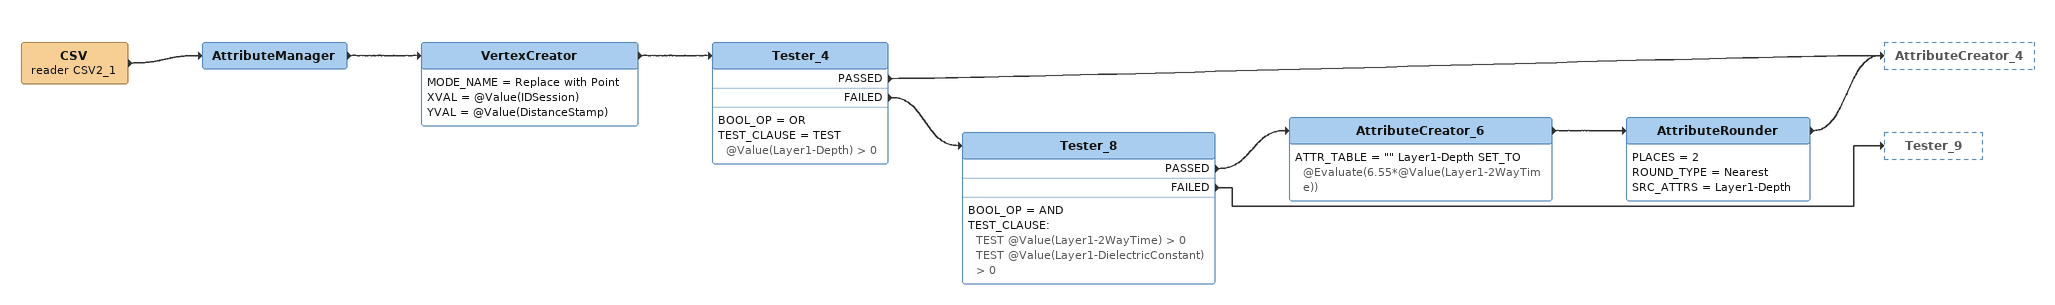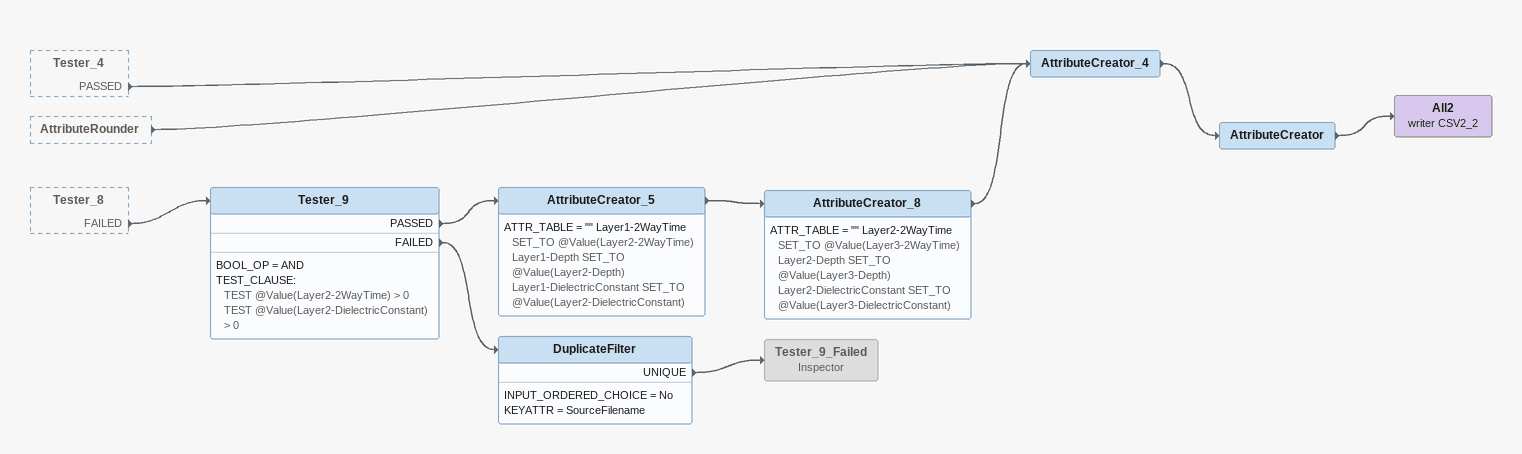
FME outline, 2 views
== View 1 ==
CSV (reader CSV2_1)
    -> AttributeManager
AttributeManager
    -> VertexCreator
VertexCreator
    MODE_NAME = Replace with Point
    XVAL = @Value(IDSession)
    YVAL = @Value(DistanceStamp)
    -> Tester_4
Tester_4
    BOOL_OP = OR
    TEST_CLAUSE = TEST @Value(Layer1-Depth) > 0
    PASSED -> AttributeCreator_4
    FAILED -> Tester_8
Tester_8
    BOOL_OP = AND
    TEST_CLAUSE:
      TEST @Value(Layer1-2WayTime) > 0
      TEST @Value(Layer1-DielectricConstant) > 0
    PASSED -> AttributeCreator_6
    FAILED -> Tester_9
AttributeCreator_6
    ATTR_TABLE = "" Layer1-Depth SET_TO @Evaluate(6.55*@Value(Layer1-2WayTime))
    -> AttributeRounder
AttributeRounder
    PLACES = 2
    ROUND_TYPE = Nearest
    SRC_ATTRS = Layer1-Depth
    -> AttributeCreator_4

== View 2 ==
Tester_4 [outside]
    PASSED -> AttributeCreator_4
AttributeRounder [outside]
    -> AttributeCreator_4
Tester_8 [outside]
    FAILED -> Tester_9
Tester_9
    BOOL_OP = AND
    TEST_CLAUSE:
      TEST @Value(Layer2-2WayTime) > 0
      TEST @Value(Layer2-DielectricConstant) > 0
    PASSED -> AttributeCreator_5
    FAILED -> DuplicateFilter
AttributeCreator_5
    ATTR_TABLE = "" Layer1-2WayTime SET_TO @Value(Layer2-2WayTime)  Layer1-Depth SET_TO @Value(Layer2-Depth)  Layer1-DielectricConstant SET_TO @Value(Layer2-DielectricConstant)
    -> AttributeCreator_8
AttributeCreator_8
    ATTR_TABLE = "" Layer2-2WayTime SET_TO @Value(Layer3-2WayTime)  Layer2-Depth SET_TO @Value(Layer3-Depth)  Layer2-DielectricConstant SET_TO @Value(Layer3-DielectricConstant)
    -> AttributeCreator_4
AttributeCreator_4
    -> AttributeCreator
AttributeCreator
    -> All2 (writer CSV2_2)
All2 (writer CSV2_2)
DuplicateFilter
    INPUT_ORDERED_CHOICE = No
    KEYATTR = SourceFilename
    UNIQUE -> Tester_9_Failed
Tester_9_Failed: Inspector [off]
